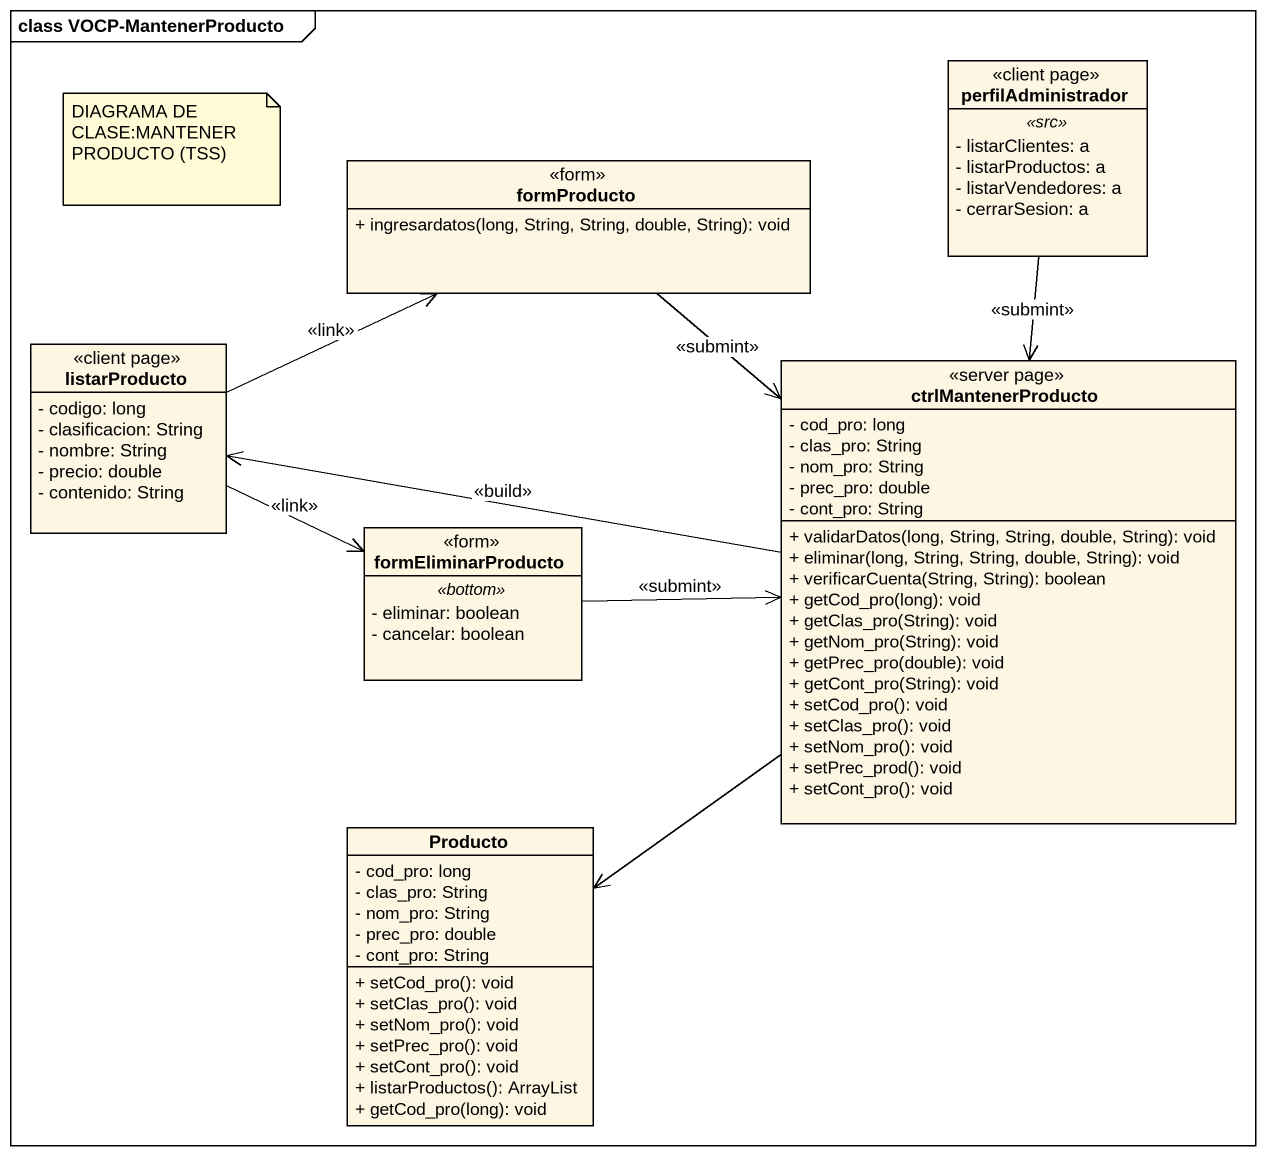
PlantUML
@startuml
mainframe class VOCP-MantenerProducto
hide circle
hide empty members
skinparam classAttributeIconSize 0
class perfilAdministrador <<client page>> {
  .. <<src>> ..
  - listarClientes: a
  - listarProductos: a
  - listarVendedores: a
  - cerrarSesion: a
}
class formProducto <<form>> {
  + ingresardatos(long, String, String, double, String): void
}
class listarProducto <<client page>> {
  - codigo: long
  - clasificacion: String
  - nombre: String
  - precio: double
  - contenido: String
}
class ctrlMantenerProducto <<server page>> {
  - cod_pro: long
  - clas_pro: String
  - nom_pro: String
  - prec_pro: double
  - cont_pro: String
  + validarDatos(long, String, String, double, String): void
  + eliminar(long, String, String, double, String): void
  + verificarCuenta(String, String): boolean
  + getCod_pro(long): void
  + getClas_pro(String): void
  + getNom_pro(String): void
  + getPrec_pro(double): void
  + getCont_pro(String): void
  + setCod_pro(): void
  + setClas_pro(): void
  + setNom_pro(): void
  + setPrec_prod(): void
  + setCont_pro(): void
}
class formEliminarProducto <<form>> {
  .. <<bottom>> ..
  - eliminar: boolean
  - cancelar: boolean
}
class Producto {
  - cod_pro: long
  - clas_pro: String
  - nom_pro: String
  - prec_pro: double
  - cont_pro: String
  + setCod_pro(): void
  + setClas_pro(): void
  + setNom_pro(): void
  + setPrec_pro(): void
  + setCont_pro(): void
  + listarProductos(): ArrayList
  + getCod_pro(long): void
}
perfilAdministrador --> ctrlMantenerProducto : <<submint>>
formProducto --> ctrlMantenerProducto : <<submint>>
listarProducto -right-> formProducto : <<link>>
listarProducto -right-> formEliminarProducto : <<link>>
ctrlMantenerProducto -left-> listarProducto : <<build>>
ctrlMantenerProducto --> Producto
formEliminarProducto -right-> ctrlMantenerProducto : <<submint>>
note as N1
  DIAGRAMA DE CLASE:MANTENER PRODUCTO (TSS)
end note
@enduml
